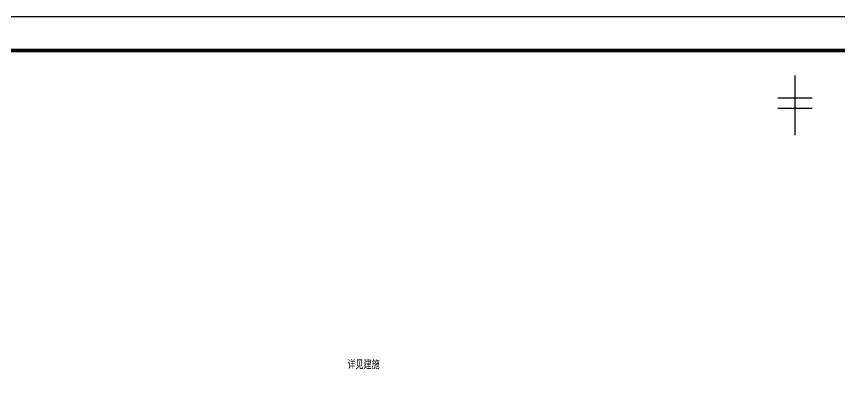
# Model space of a CAD drawing. Extents: x 27938 to 983267, y -209821 to 1628073.
# Drawn here: x 683892 to 708131, y 691208 to 701857 of the extents above; entities that cross this region are included whole.
import ezdxf

# ---------------------------------------------------------------- set-up
doc = ezdxf.new("R2010")
doc.units = 0
doc.header["$LTSCALE"] = 1000
doc.header["$MEASUREMENT"] = 0
doc.layers.add('PUB_TEXT', color=4, linetype='Continuous')
doc.layers.add('图框', color=140, linetype='Continuous')
doc.layers.add('yichutu', color=7, linetype='Continuous', true_color=0xffffff, plot=False)
doc.styles.add('_TCH_AXIS', font='COMPLEX', dxfattribs={"bigfont": 'GBCBIG'})

# ---------------------------------------------------------------- blocks, each defined once
blk = doc.blocks.new('TK')
at = {"layer": '图框'}
blk.add_lwpolyline([(465375, 548714), (549475, 548714), (549475, 489314), (465375, 489314)], close=True, dxfattribs=at)
blk.add_lwpolyline([(465375, 548714), (549475, 548714), (549475, 489314), (465375, 489314)], close=True, dxfattribs=at)
at = {"layer": '图框', "const_width": 100}
blk.add_lwpolyline([(548475, 490314), (548475, 547714), (467875, 547714), (467875, 490314)], close=True, dxfattribs=at)
blk = doc.blocks.new('yct-841-594-84100-59399.9999999999-100-1000.0')
at = {"layer": 'yichutu', "color": 7, "true_color": 0xffffff}
blk.add_lwpolyline([(0, 0), (0, 59400), (84100, 59400), (84100, 0)], close=True, dxfattribs=at)

msp = doc.modelspace()

# ---------------------------------------------------------------- linework, layer by layer
for p, q in [((706816.6, 700118.3), (706816.6, 698367.3)), ((706816.6, 700118.3), (706816.6, 698367.3)), ((706309.2, 699461.7), (707324, 699461.7)), ((706309.2, 699461.7), (707324, 699461.7)), ((706309.2, 699158.4), (707324, 699158.4)), ((706309.2, 699158.4), (707324, 699158.4))]:
    msp.add_line(p, q)

# ---------------------------------------------------------------- block references
msp.add_blockref('TK', (202139.1, 153143.3))
at = {"layer": 'yichutu'}
msp.add_blockref('yct-841-594-84100-59399.9999999999-100-1000.0', (667514.1, 642457), dxfattribs=at)

# ---------------------------------------------------------------- texts
at = {"layer": 'PUB_TEXT', "style": '_TCH_AXIS'}
msp.add_text('详见建施', height=236.31, dxfattribs=at).set_placement((693639.4, 691487))

doc.saveas('drawing.dxf')
